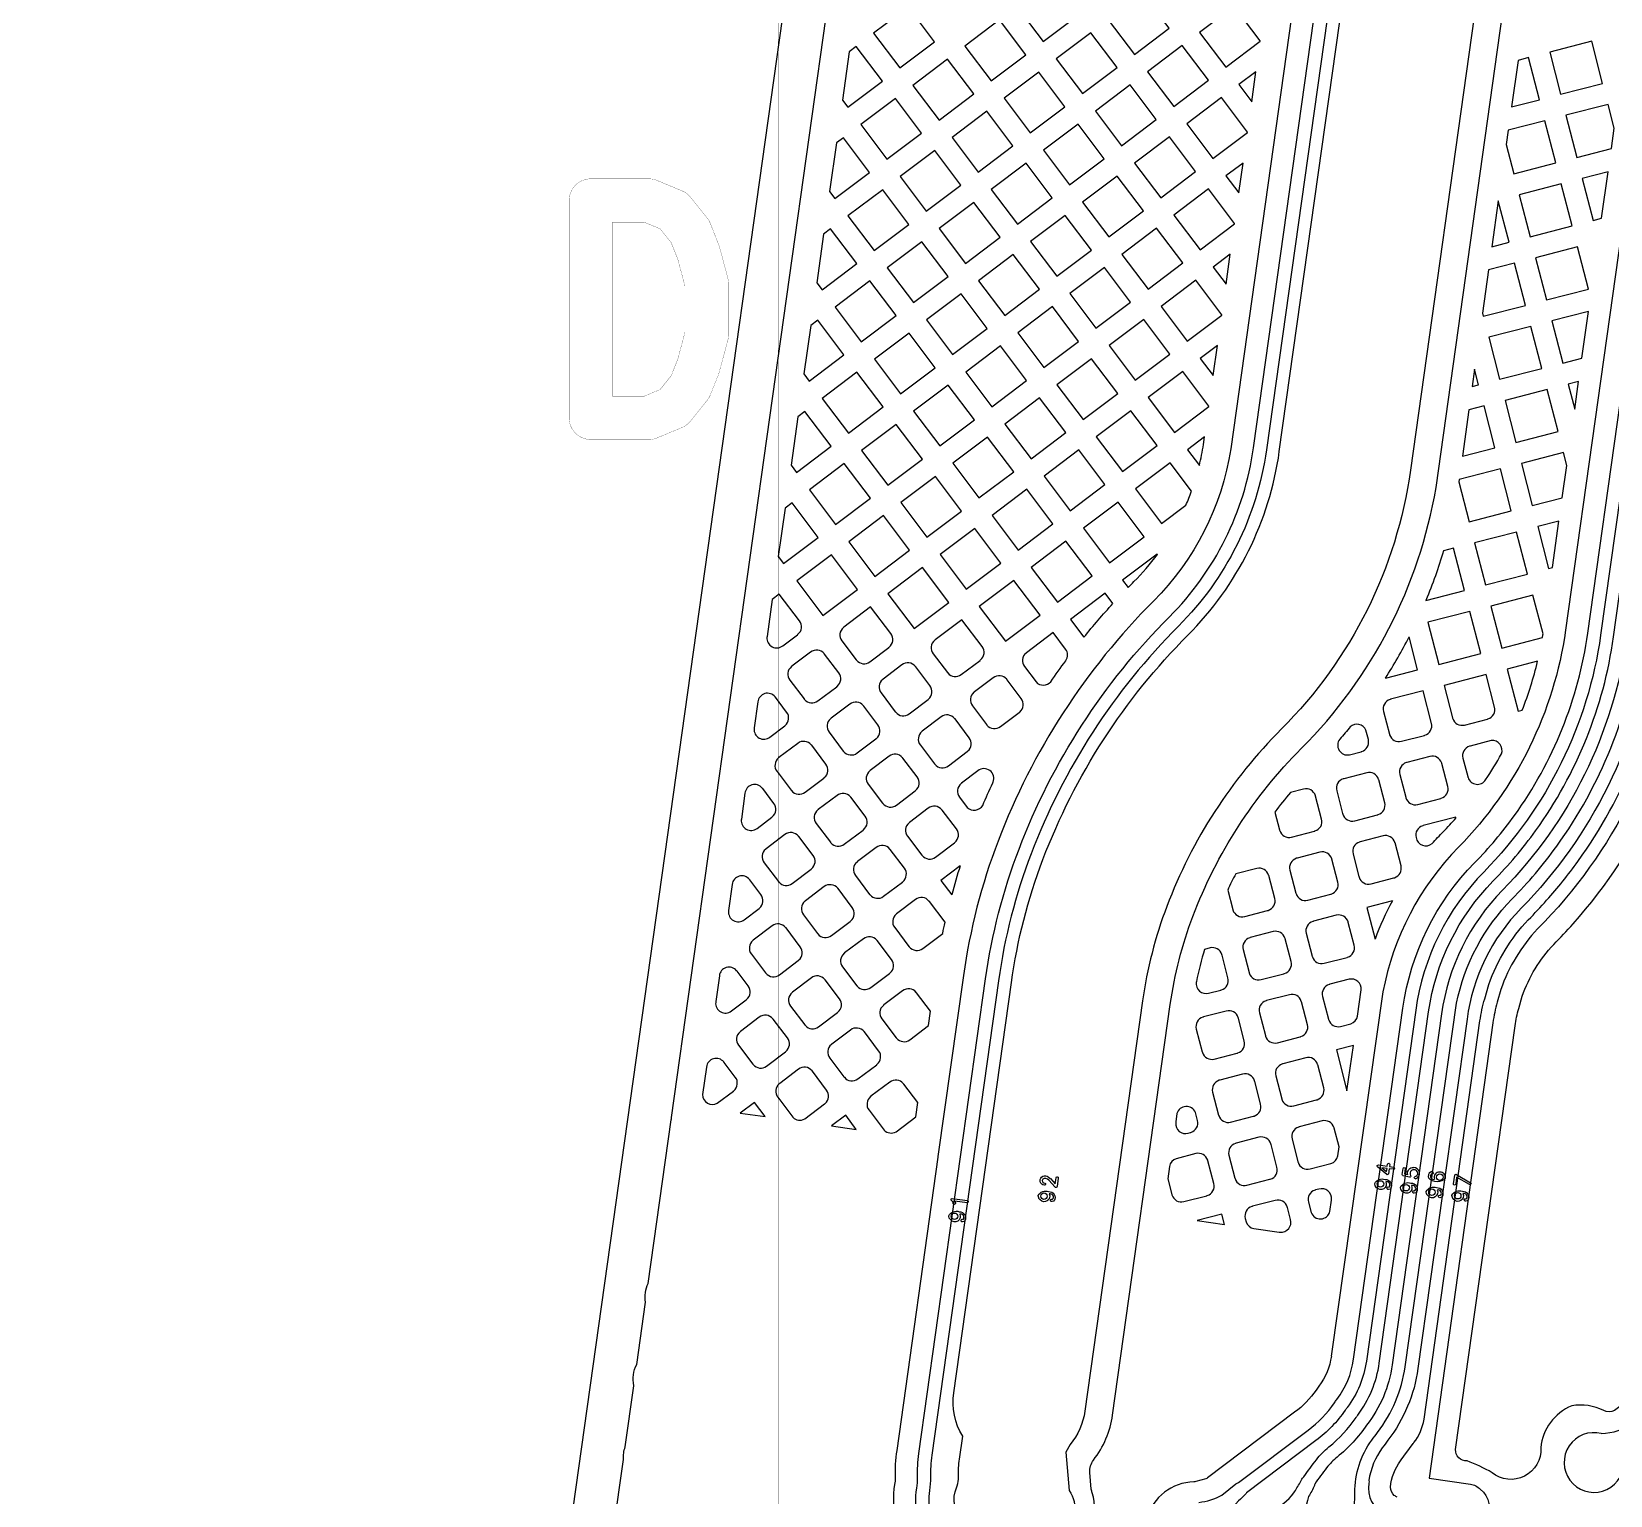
# Model space of a CAD drawing. Extents: x 150 to 463, y 50 to 272.
# Drawn here: x 188.87 to 196.14, y 71.52 to 78.25 of the extents above; entities that cross this region are included whole.
import ezdxf

# ---------------------------------------------------------------- set-up
doc = ezdxf.new("R2010")
doc.units = 0
for name, color, linetype in [('bak_bak_btr2-bcq4636', 9, 'Continuous'), ('bak_outline', 8, 'Continuous'), ('biaozhu1', 5, 'Continuous'), ('quyukuang', 6, 'Continuous')]:
    doc.layers.add(name, color=color, linetype=linetype)

msp = doc.modelspace()

# ---------------------------------------------------------------- linework, layer by layer
at = {"layer": 'bak_bak_btr2-bcq4636'}
for p, q in [((194.5085, 78.0694), (194.4298, 78.0101)), ((194.4891, 77.9314), (194.5085, 78.0694)), ((194.4298, 78.0101), (194.4891, 77.9314)), ((194.4495, 77.6491), (194.3709, 77.5899)), ((194.4301, 77.5113), (194.4495, 77.6491)), ((196.1291, 77.609), (196.0106, 77.5784)), ((194.3709, 77.5899), (194.4301, 77.5113)), ((195.624, 77.4756), (195.5943, 77.2641)), ((194.3904, 77.2291), (194.3117, 77.1697)), ((194.3117, 77.1697), (194.371, 77.091)), ((194.371, 77.091), (194.3904, 77.2291)), ((196.0387, 76.9659), (195.8704, 76.9224)), ((194.3314, 76.809), (194.2527, 76.7497)), ((194.312, 76.671), (194.3314, 76.809)), ((194.2527, 76.7497), (194.312, 76.671)), ((195.5149, 76.6996), (195.5038, 76.621)), ((195.9935, 76.6443), (195.9455, 76.6319)), ((195.9455, 76.6319), (195.9755, 76.516)), ((195.9755, 76.516), (195.9935, 76.6443)), ((194.2724, 76.389), (194.1937, 76.3296)), ((194.1937, 76.3296), (194.2482, 76.2573)), ((195.9031, 76.0012), (195.8053, 75.9759)), ((193.6554, 75.5485), (193.7171, 75.4666)), ((195.8048, 75.356), (195.6651, 75.3199)), ((193.1479, 74.4149), (193.0583, 74.3473)), ((193.0583, 74.3473), (193.1086, 74.2805)), ((195.1365, 74.2536), (195.0191, 74.2232)), ((195.0191, 74.2232), (195.0569, 74.077)), ((194.957, 73.5874), (194.8789, 73.5672)), ((194.8789, 73.5672), (194.9275, 73.3792)), ((194.9275, 73.3792), (194.957, 73.5874)), ((192.1355, 73.2762), (192.2497, 73.2602)), ((192.5556, 73.2172), (192.6697, 73.2012)), ((194.2379, 72.7817), (194.3636, 72.7641))]:
    msp.add_line(p, q, dxfattribs=at)
for points in [[(191.475, 70.8056), (191.5982, 71.6827, -0.107383), (191.6064, 71.7405), (191.6459, 72.0218, -0.186372), (191.6597, 72.1199), (191.6998, 72.4057, -0.163948), (191.712, 72.4926), (191.8179, 73.2454, -0.018175), (191.8188, 73.2488, -0.030814), (191.8194, 73.2565), (193.2074, 83.1325, 0.207988), (192.0992, 87.1285), (182.9524, 98.4243, -0.208001), (180.8635, 105.9552), (187.7481, 154.9413, -0.256399)], [(193.5378, 154.0548), (186.9763, 107.3689, 0.198905), (189.2918, 98.4162), (193.7252, 92.5329, -0.198901), (195.6328, 85.1563, -0.07852), (195.5894, 85.0139, -0.235466), (195.5152, 84.9639, 0.829205), (195.4519, 84.5161, -0.234566), (195.5093, 84.4478, -0.078871), (195.512, 84.2966), (194.3928, 76.3336, -0.158951), (194.0373, 75.6331, 0.105486), (193.3221, 74.5285, 0.056152), (193.1626, 73.9096), (193.0451, 73.0765, -0.018171), (193.0451, 73.073), (192.8554, 71.7238, 0.040386), (192.8481, 71.5966, -0.048286), (192.8461, 71.5676, 0.4198), (193.1934, 71.0844, -0.349558)], [(193.2606, 71.1826, -0.468799), (192.9475, 71.55, 0.048342), (192.9511, 71.5988, -0.040792), (192.9577, 71.7105), (193.2646, 73.8942, -0.056245), (193.4184, 74.4919, -0.105486), (194.1102, 75.5603, 0.162715), (194.4976, 76.3377), (195.6141, 84.2821, 0.089232), (195.6061, 84.4893, -0.054784), (195.6018, 84.4949, 0.136592), (195.4876, 84.6019, -0.874967), (195.5278, 84.8715, 0.137082), (195.6584, 84.9253, 0.100133), (195.735, 85.1423, 0.198891), (193.8074, 92.5949), (189.374, 98.4782, -0.198913), (187.0784, 107.3548), (193.6397, 154.0404, -0.171129)], [(193.699, 154.0321), (187.1378, 107.3465, 0.198913), (189.4219, 98.5143), (193.8553, 92.631, -0.198902), (195.7943, 85.1336, -0.101801), (195.7075, 84.8907, -0.169864), (195.6961, 84.8725, -0.006232), (195.6875, 84.8596, 0.107294), (195.6616, 84.755, -0.159896), (195.6476, 84.6704, 0.095777), (195.6482, 84.5628, -0.113793), (195.6734, 84.2738), (194.5569, 76.3294, -0.162716), (194.1526, 75.518, 0.105495), (193.4743, 74.4704, 0.056232), (193.324, 73.8859), (193.0171, 71.7021, 0.040873), (193.0111, 71.5999, -0.048333), (193.0065, 71.5396, 0.477305), (193.2669, 71.2422)], [(193.2982, 71.3654, -0.644372), (193.1311, 71.5519, 0.044198), (193.1394, 71.5914, 0.006709), (193.1393, 71.6028, -0.040946), (193.1441, 71.6843), (193.1443, 71.6842), (193.1591, 71.7893, -0.172715), (193.118, 71.9896), (193.3833, 73.8773, -0.055706), (193.5284, 74.4435, -0.106013), (194.1951, 75.4757, 0.162658), (194.6163, 76.3208), (195.8536, 85.125, 0.198889), (193.9037, 92.6665), (189.4698, 98.5504, -0.198913), (187.1971, 107.3381), (193.7583, 154.0235, -0.178427)], [(194.362, 153.9386), (187.8008, 107.2533, 0.198913), (189.9567, 98.9172), (194.3905, 93.0333, -0.198889), (196.4573, 85.0402), (195.2199, 76.2359, -0.162772), (194.6258, 75.0443, 0.105906), (194.0985, 74.2275, 0.055707), (193.987, 73.7924), (193.7217, 71.9047, -0.140892), (193.6531, 71.7509), (193.6335, 71.7155), (193.6497, 71.5392, -0.422325), (193.6129, 71.3455, -0.200704)], [(193.7471, 71.3702, 0.178679), (193.7555, 71.5283, -0.0461), (193.7509, 71.5461), (193.744, 71.6224, -0.152735), (193.7608, 71.6798, 0.132104), (193.8489, 71.8868), (194.1145, 73.7767, -0.055409), (194.2185, 74.1819, -0.105997), (194.7171, 74.9541, 0.155464), (195.3374, 76.156), (196.5846, 85.0226, 0.19888), (194.4932, 93.1106), (190.0588, 98.9952, -0.198876), (187.928, 107.2347), (194.4893, 153.9211, -0.176717)], [(195.2396, 153.1948), (188.8135, 107.4725, 0.107543), (189.1898, 102.4438, 0.081338), (190.7338, 99.5028), (195.1673, 93.6193, -0.198862), (197.4204, 84.9068), (196.095, 75.4763, -0.160261), (195.5582, 74.3872, 0.160635), (195.2441, 73.7504), (195.017, 72.1349, -0.127479), (194.9289, 71.9222, 0.010404), (194.9194, 71.909, -0.079847), (194.7849, 71.7693), (194.465, 71.528, -0.055064), (194.4607, 71.5224, -0.033757), (194.4291, 71.4926, 0.148019), (194.3648, 71.3579)], [(195.3583, 153.1779), (188.9322, 107.456, 0.096705), (189.1715, 102.964), (189.1915, 102.8869, 0.008998), (189.3044, 102.4801, 0.081294), (190.8296, 99.575), (195.263, 93.6917, -0.198875), (197.5391, 84.8899), (196.2137, 75.4594, -0.160272), (195.6438, 74.303, 0.16067), (195.3627, 73.7335), (195.1357, 72.1177, -0.132304), (195.018, 71.8405, -0.068605), (194.8828, 71.6935, 0.054339), (194.8341, 71.644, 0.01787), (194.7796, 71.5691, -0.05117), (194.7777, 71.5628, -0.043159), (194.7508, 71.5115, 0.132375), (194.7436, 71.3681)], [(195.477, 153.1611), (189.051, 107.4397, 0.096709), (189.2877, 102.9934), (189.3075, 102.9171, 0.008958), (189.419, 102.5164, 0.081248), (190.9254, 99.6472), (195.3588, 93.7639, -0.116769), (197.5797, 88.6996, -0.053762), (197.5813, 88.6935, -0.080127), (197.6583, 84.8729), (196.3332, 75.4442, -0.160292), (195.7294, 74.2189, 0.162838), (195.4804, 73.7094), (195.2544, 72.1009, -0.130106), (195.1161, 71.7711, -0.012914), (195.0902, 71.7358, 0.118656), (195.0279, 71.5859, -0.119243), (195.0286, 71.573, 0.348071), (195.1038, 71.4294, -2.783927), (194.9459, 71.3542)], [(195.5956, 153.144), (189.64, 110.766, -0.016404), (189.6396, 110.7642), (189.1698, 107.4233, 0.096702), (189.404, 103.0231), (189.4236, 102.9471, 0.008913), (189.5337, 102.5526, 0.007969), (189.6384, 102.2547, 0.073089), (191.0273, 99.7114), (195.4546, 93.8362, -0.116618), (197.6965, 88.7283, -0.027076), (197.6998, 88.7125, -0.02419), (197.7001, 88.7097, -0.026425), (197.7008, 88.7067, -0.07989), (197.7774, 84.8592), (196.4519, 75.4277, -0.161941), (195.805, 74.1242, 0.106558), (195.6357, 73.8455), (195.6192, 73.7866, 0.034382), (195.5991, 73.6923), (195.306, 71.5959), (195.4955, 71.5692, -0.13056), (195.5413, 71.5459, -0.403497), (195.5619, 71.4058, 0.042135)], [(194.2465, 71.485, 0.108915), (194.3524, 71.5182), (194.4164, 71.5696, -0.109084), (194.4289, 71.5759), (194.7489, 71.8172, 0.079852), (194.8702, 71.9432, -0.010305), (194.8811, 71.9583, 0.12749), (194.9576, 72.1432), (195.1847, 73.7588, -0.160696), (195.5157, 74.4294, 0.037725), (195.6985, 74.6463, 0.12176), (196.0357, 75.4847), (197.361, 84.9151, 0.198862), (195.1195, 93.5832), (190.6859, 99.4668, -0.081375), (189.1325, 102.4264, -0.009051), (189.0171, 102.8418), (188.9971, 102.9197, -0.096707), (188.7541, 107.4808)], [(194.5807, 71.4461, 0.122477), (194.6831, 71.528, -0.010437), (194.7125, 71.5761, 0.012057), (194.7178, 71.5879, -0.14789), (194.7298, 71.6024, -0.017978), (194.7871, 71.6813, -0.05428), (194.8449, 71.7399, 0.068758), (194.9692, 71.8752, -0.010236), (194.9772, 71.8862, 0.127012), (195.0763, 72.126), (195.3034, 73.7418, -0.160691), (195.6011, 74.3451, 0.037762), (195.7959, 74.576, 0.121755), (196.1543, 75.4677), (197.4797, 84.8983, 0.198907), (195.2151, 93.6557), (190.7817, 99.539, -0.081333), (189.2471, 102.4627, -0.009005), (189.1334, 102.8719), (189.1133, 102.9494, -0.096705), (188.8729, 107.4644)], [(194.9459, 71.3542, 0.053152), (194.9563, 71.4548, -0.141137), (194.9605, 71.4694, 0.031357), (194.9637, 71.5288, -0.161029), (195.0423, 71.7718, 0.013707), (195.0678, 71.8067, 0.130602), (195.195, 72.1092), (195.4319, 73.7818, -0.145298), (195.6867, 74.261, 0.037746), (195.8932, 74.5055, 0.121839), (196.2738, 75.4526), (197.5989, 84.8813, 0.080027), (197.5231, 88.678, -0.044277), (197.5217, 88.6831, 0.116893), (195.3109, 93.7279), (190.8775, 99.6112, -0.081291), (189.3616, 102.4991, -0.008962), (189.2495, 102.9021), (189.2296, 102.9787, -0.096711), (188.9917, 107.4481)], [(196.098, 71.8016, 0.136076), (196.2463, 71.8494, -0.033308), (196.2838, 71.8783, -0.086346), (196.2939, 71.8828), (196.5837, 72.1013, 0.049852), (196.6254, 72.1396, 0.014854), (196.6711, 72.1943, -0.027043), (196.6732, 72.1967, 0.030327), (196.6876, 72.2138, 0.127069), (196.9178, 72.7708), (198.6005, 84.7442, 0.080074), (198.517, 88.8649, 0.008615), (198.5105, 88.8978, 0.116229), (196.119, 94.3366), (191.8347, 100.0221, -0.197317), (190.0194, 107.1304)], [(195.555, 71.2439, 0.132797), (195.6346, 71.3335, -0.141514), (195.6449, 71.3447, -0.280627), (195.9038, 71.4565), (196.0401, 71.4373, 0.265159), (196.3084, 71.544), (196.5398, 71.8364), (196.6024, 71.9228, -0.048098), (196.6469, 71.9733, 0.032877), (196.673, 72.0011, -0.028381), (196.7482, 72.0823, 0.166318), (197.0165, 72.6118), (198.7193, 84.7278, 0.080088), (198.6348, 88.8873, 0.007985), (198.6281, 88.9215, 0.00081), (198.621, 88.9599, 0.115442), (196.2146, 94.4091), (191.9306, 100.0941, -0.197314), (190.1382, 107.1141)], [(189.0331, 102.3991, 0.081478), (190.6029, 99.4057), (195.0438, 93.5125, -0.198611), (197.2589, 84.9297), (195.9335, 75.4988, -0.16027), (195.4416, 74.5011, 0.148279), (195.093, 73.8343), (194.8555, 72.1576), (194.8557, 72.1573, -0.127638), (194.7985, 72.0201, 0.010174), (194.7854, 72.0017, -0.07976), (194.6869, 71.8994), (194.2864, 71.5974, -0.043062), (194.2787, 71.5936), (194.232, 71.5804, -0.024262), (194.2225, 71.5789)], [(198.4178, 88.8352, -0.079852), (198.4984, 84.7584), (196.8156, 72.7852, -0.148219), (196.5471, 72.205, -0.048907), (196.5224, 72.1824), (196.1584, 71.9083, -0.263867), (196.1089, 71.907, 0.165853), (195.962, 71.9289, 0.278266), (195.8194, 71.7361, -0.652998), (195.5953, 71.6214, 0.044097), (195.4803, 71.6755, -0.442685), (195.4272, 71.7284), (195.7013, 73.6785, -0.034036), (195.7181, 73.7582), (195.734, 73.8144, -0.105103), (195.879, 74.0526, 0.013338), (195.968, 74.1473, 0.148062), (196.5539, 75.4126), (197.8795, 84.8447), (197.8793, 84.8447, 0.079993), (197.8012, 88.7298, 0.020849)], [(195.159, 71.5083, -0.037163), (195.1455, 71.5168, -0.221211), (195.1279, 71.5554, -0.134926), (195.1742, 71.6762, 0.011109), (195.1992, 71.7102), (195.2315, 71.7557, -0.028174), (195.2353, 71.7598, 0.132515), (195.2821, 71.8672), (195.5397, 73.7007, -0.034363), (195.5616, 73.803), (195.5803, 73.8687, -0.105729), (195.7622, 74.1661, 0.013525), (195.8464, 74.2558, 0.025657), (195.9904, 74.435, 0.121885), (196.3925, 75.436), (197.7181, 84.8675, 0.07989), (197.6418, 88.696, -0.030837)], [(194.2482, 76.2573, 0.021446), (194.2673, 76.353), (194.2724, 76.389)], [(193.7171, 75.4666, -0.015618), (193.8507, 75.6217), (193.8152, 75.6688), (193.6554, 75.5485)], [(195.6651, 75.3199), (195.7152, 75.1263), (195.7339, 75.1311, 0.035149), (195.8048, 75.356)], [(194.2225, 71.5789, 1.396659), (194.3723, 71.17, -0.404989)]]:
    msp.add_lwpolyline(points, format="xyb", dxfattribs=at)
for points in [[(193.4091, 78.3676), (193.5294, 78.208), (193.6891, 78.3284), (193.5688, 78.488)], [(193.8293, 78.3087), (193.9495, 78.1491), (194.1092, 78.2693), (193.9889, 78.429)], [(192.7495, 78.2461), (192.8698, 78.0865), (193.0294, 78.2068), (192.9091, 78.3664)], [(194.2493, 78.2496), (194.3696, 78.09), (194.5282, 78.2096), (194.5285, 78.2113), (194.4089, 78.3699)], [(193.1695, 78.1871), (193.2898, 78.0275), (193.4494, 78.1478), (193.3291, 78.3074)], [(192.6057, 77.9386), (192.6302, 77.906), (192.7898, 78.0263), (192.6696, 78.1859), (192.637, 78.1614)], [(193.5896, 78.1281), (193.7099, 77.9684), (193.8696, 78.0888), (193.7493, 78.2484)], [(194.0098, 78.0691), (194.1301, 77.9095), (194.2897, 78.0298), (194.1694, 78.1894)], [(195.8604, 78.1592), (195.9105, 77.9656), (196.1041, 78.0157), (196.054, 78.2093)], [(192.93, 78.0066), (193.0503, 77.847), (193.2099, 77.9672), (193.0896, 78.1269)], [(195.6847, 77.9072), (195.8137, 77.9406), (195.7636, 78.1342), (195.7149, 78.1216)], [(193.35, 77.9475), (193.4703, 77.7879), (193.6299, 77.9082), (193.5097, 78.0678)], [(193.7701, 77.8885), (193.8904, 77.7289), (194.0501, 77.8493), (193.9299, 78.0089)], [(192.6904, 77.8261), (192.8107, 77.6665), (192.9703, 77.7867), (192.8501, 77.9464)], [(194.1903, 77.8296), (194.3107, 77.6698), (194.4692, 77.7893), (194.4694, 77.7912), (194.3499, 77.9499)], [(195.9355, 77.8688), (195.9856, 77.6752), (196.1442, 77.7162), (196.1573, 77.8099), (196.1291, 77.9189)], [(193.1105, 77.767), (193.2308, 77.6074), (193.3904, 77.7277), (193.2701, 77.8873)], [(193.5305, 77.708), (193.6508, 77.5484), (193.8104, 77.6687), (193.6902, 77.8283)], [(195.6604, 77.7343), (195.6951, 77.6001), (195.8888, 77.6501), (195.8387, 77.8438), (195.6697, 77.8)], [(192.5466, 77.5185), (192.5712, 77.4859), (192.7308, 77.6062), (192.6105, 77.7658), (192.578, 77.7413)], [(193.9506, 77.649), (194.071, 77.4892), (194.2308, 77.6096), (194.1104, 77.7694)], [(192.871, 77.5865), (192.9912, 77.4269), (193.1509, 77.5472), (193.0306, 77.7068)], [(193.291, 77.5275), (193.4113, 77.3679), (193.5709, 77.4882), (193.4506, 77.6478)], [(192.6314, 77.406), (192.7517, 77.2464), (192.9113, 77.3667), (192.791, 77.5263)], [(193.7111, 77.4685), (193.8314, 77.3087), (193.9911, 77.429), (193.8707, 77.5887)], [(194.1312, 77.4093), (194.2515, 77.2497), (194.4101, 77.3692), (194.4104, 77.3712), (194.291, 77.5297)], [(195.7202, 77.5032), (195.7703, 77.3096), (195.9639, 77.3597), (195.9138, 77.5533)], [(193.0515, 77.347), (193.1717, 77.1874), (193.3314, 77.3077), (193.2111, 77.4673)], [(193.4715, 77.288), (193.5919, 77.1282), (193.7515, 77.2485), (193.6311, 77.4082)], [(192.4876, 77.0982), (192.512, 77.0658), (192.6718, 77.1862), (192.5515, 77.3458), (192.5189, 77.3213)], [(193.8917, 77.2288), (194.012, 77.0692), (194.1716, 77.1894), (194.0513, 77.3491)], [(192.8119, 77.1665), (192.9322, 77.0069), (193.0918, 77.1271), (192.9715, 77.2868)], [(195.7953, 77.2128), (195.8454, 77.0192), (196.039, 77.0692), (195.9889, 77.2629)], [(193.232, 77.1074), (193.3524, 76.9477), (193.512, 77.068), (193.3916, 77.2277)], [(193.6521, 77.0483), (193.7724, 76.8886), (193.932, 77.0089), (193.8117, 77.1685)], [(195.5513, 76.9583), (195.5549, 76.9441), (195.7486, 76.9941), (195.6985, 77.1878), (195.5792, 77.1569)], [(192.5722, 76.9859), (192.6925, 76.8262), (192.8523, 76.9466), (192.732, 77.1062)], [(194.0722, 76.9892), (194.1925, 76.8296), (194.3511, 76.9492), (194.3513, 76.9509), (194.2318, 77.1095)], [(192.9924, 76.9269), (193.1128, 76.7672), (193.2724, 76.8875), (193.152, 77.0472)], [(193.4126, 76.8678), (193.5329, 76.7081), (193.6925, 76.8284), (193.5722, 76.988)], [(192.4285, 76.6782), (192.453, 76.6457), (192.6126, 76.766), (192.4923, 76.9256), (192.4599, 76.9012)], [(193.8326, 76.8087), (193.9529, 76.6491), (194.1125, 76.7694), (193.9923, 76.929)], [(195.58, 76.8472), (195.63, 76.6536), (195.8237, 76.7037), (195.7736, 76.8973)], [(192.7527, 76.7463), (192.8731, 76.5866), (193.0329, 76.7069), (192.9125, 76.8667)], [(193.173, 76.6872), (193.2933, 76.5276), (193.4529, 76.6479), (193.3327, 76.8075)], [(193.5931, 76.6282), (193.7134, 76.4686), (193.873, 76.5889), (193.7527, 76.7485)], [(192.5132, 76.5658), (192.6336, 76.406), (192.7932, 76.5263), (192.6728, 76.6861)], [(194.0131, 76.5692), (194.1334, 76.4096), (194.2921, 76.5291), (194.2923, 76.5308), (194.1728, 76.6895)], [(192.9334, 76.5066), (193.0536, 76.347), (193.2134, 76.4674), (193.0931, 76.627)], [(195.6551, 76.5568), (195.7052, 76.3632), (195.8988, 76.4132), (195.8487, 76.6069)], [(193.3535, 76.4477), (193.4738, 76.2881), (193.6335, 76.4084), (193.5132, 76.568)], [(193.7736, 76.3887), (193.8939, 76.2291), (194.0535, 76.3493), (193.9332, 76.509)], [(195.4586, 76.2994), (195.6083, 76.3381), (195.5583, 76.5318), (195.4887, 76.5138)], [(192.3695, 76.2581), (192.394, 76.2255), (192.5537, 76.3458), (192.4333, 76.5056), (192.4008, 76.4812)], [(192.6938, 76.3261), (192.8141, 76.1665), (192.9737, 76.2868), (192.8534, 76.4464)], [(193.1139, 76.2671), (193.2341, 76.1075), (193.3939, 76.2279), (193.2736, 76.3875)], [(193.5341, 76.2082), (193.6543, 76.0485), (193.814, 76.1688), (193.6937, 76.3284)], [(195.7302, 76.2664), (195.7803, 76.0727), (195.9182, 76.1084), (195.9391, 76.2573), (195.9238, 76.3164)], [(192.4543, 76.1456), (192.5746, 75.986), (192.7342, 76.1063), (192.6139, 76.2659)], [(195.4421, 76.1822), (195.4898, 75.9976), (195.6835, 76.0477), (195.6334, 76.2413), (195.4435, 76.1922)], [(192.8743, 76.0866), (192.9946, 75.927), (193.1542, 76.0472), (193.0339, 76.2069)], [(193.2944, 76.0275), (193.4147, 75.8679), (193.5744, 75.9883), (193.4541, 76.1479)], [(192.3105, 75.838), (192.335, 75.8055), (192.4946, 75.9258), (192.3743, 76.0854), (192.3418, 76.0608)], [(193.7146, 75.9686), (193.8349, 75.809), (193.9945, 75.9293), (193.8742, 76.0889)], [(192.6348, 75.9061), (192.7551, 75.7465), (192.9147, 75.8667), (192.7944, 76.0264)], [(193.0548, 75.847), (193.1751, 75.6874), (193.3347, 75.8077), (193.2144, 75.9673)], [(195.5149, 75.9008), (195.5649, 75.7072), (195.7586, 75.7572), (195.7085, 75.9509)], [(193.4749, 75.788), (193.5952, 75.6284), (193.7549, 75.7488), (193.6346, 75.9084)], [(192.3952, 75.7256), (192.5155, 75.5659), (192.6751, 75.6862), (192.5549, 75.8458)], [(192.8153, 75.6665), (192.9356, 75.5069), (193.0952, 75.6272), (192.9749, 75.7868)], [(193.2353, 75.6075), (193.3556, 75.4479), (193.5152, 75.5682), (193.395, 75.7278)], [(195.2995, 75.5352), (195.3496, 75.3416), (195.5432, 75.3917), (195.4932, 75.5853)]]:
    msp.add_lwpolyline(points, close=True, dxfattribs=at)
for points in [[(196.0106, 77.5784), (196.0607, 77.3847), (196.099, 77.3946), (196.1291, 77.609)], [(195.5943, 77.2641), (195.6734, 77.2846), (195.624, 77.4756)], [(195.8704, 76.9224), (195.9205, 76.7287), (196.0086, 76.7515), (196.0387, 76.9659)], [(195.5038, 76.621), (195.5332, 76.6286), (195.5149, 76.6996)], [(195.8053, 75.9759), (195.8554, 75.7823), (195.873, 75.7868), (195.9031, 76.0012)], [(195.1045, 75.2782), (195.2528, 75.3166), (195.2135, 75.4686)], [(192.2497, 73.2602), (192.2006, 73.3253), (192.1355, 73.2762)], [(192.6697, 73.2012), (192.6207, 73.2662), (192.5556, 73.2172)], [(194.3636, 72.7641), (194.3514, 72.8111), (194.2379, 72.7817)]]:
    msp.add_lwpolyline(points, dxfattribs=at)
for points in [[(193.9541, 76.1491), (194.0744, 75.9895), (194.1864, 76.0739, 0.015351), (194.2122, 76.1387), (194.1137, 76.2694)], [(195.291, 75.6363), (195.4681, 75.6821), (195.4181, 75.8758), (195.3719, 75.8638, -0.025958)], [(193.8951, 75.7291), (193.9204, 75.6954, -0.002998), (193.9475, 75.7228), (193.9475, 75.7228, 0.036363), (194.0556, 75.8481), (194.0547, 75.8494)], [(192.2586, 75.4666, 0.66397), (192.3312, 75.4271), (192.3991, 75.4782, -0.056019), (192.4009, 75.48, 0.406886), (192.4081, 75.5422), (192.3153, 75.6653), (192.2827, 75.6408), (192.2587, 75.4698, -0.039652)], [(195.59, 75.6103), (195.6401, 75.4167), (195.8271, 75.4651, 0.002661), (195.8298, 75.4817), (195.7836, 75.6604)], [(192.6032, 75.4495), (192.6685, 75.3629, -0.055773), (192.6703, 75.3611, 0.407359), (192.7325, 75.3539), (192.8191, 75.4192, -0.056386), (192.8209, 75.421, 0.406977), (192.8282, 75.4832), (192.7354, 75.6063), (192.6122, 75.5135, -0.055605), (192.6105, 75.5117, 0.406946)], [(193.0233, 75.3905), (193.0886, 75.3039, -0.055704), (193.0904, 75.3021, 0.407284), (193.1526, 75.2949), (193.2392, 75.3601, -0.056056), (193.241, 75.3619, 0.407166), (193.2482, 75.4241), (193.1554, 75.5473), (193.0323, 75.4545, -0.055704), (193.0305, 75.4527, 0.407165)], [(193.4433, 75.3315), (193.4967, 75.2606, 0.450972), (193.5645, 75.262, -0.009034), (193.6332, 75.3583, -0.055553), (193.634, 75.3597, 0.320115), (193.633, 75.4118), (193.5755, 75.4882), (193.4523, 75.3954, -0.055582), (193.4506, 75.3937, 0.406815)], [(192.3637, 75.269), (192.429, 75.1824, -0.056324), (192.4308, 75.1806, 0.407269), (192.493, 75.1734), (192.5796, 75.2387, -0.056324), (192.5814, 75.2405, 0.407251), (192.5886, 75.3027), (192.5233, 75.3893, -0.055898), (192.5215, 75.391, 0.407148), (192.4593, 75.3983), (192.3727, 75.333, -0.05548), (192.3709, 75.3312, 0.407296)], [(192.7837, 75.21), (192.8491, 75.1233, -0.055589), (192.8508, 75.1216, 0.406629), (192.913, 75.1143), (192.9997, 75.1796, -0.056019), (193.0014, 75.1814, 0.407149), (193.0086, 75.2437), (192.9434, 75.3302, -0.056227), (192.9416, 75.332, 0.407222), (192.8794, 75.3393), (192.7928, 75.274, -0.056056), (192.791, 75.2722, 0.407015)], [(193.2038, 75.151), (193.2691, 75.0643, -0.05548), (193.2709, 75.0625, 0.406684), (193.333, 75.0553), (193.4197, 75.1206, -0.056153), (193.4215, 75.1224, 0.406974), (193.4287, 75.1846), (193.3634, 75.2712, -0.055437), (193.3616, 75.273, 0.406695), (193.2995, 75.2803), (193.2128, 75.2149, -0.055605), (193.211, 75.2131, 0.406898)], [(195.3747, 75.2448), (195.4133, 75.0954, -0.056232), (195.4143, 75.0931, 0.406724), (195.4689, 75.0626), (195.5741, 75.0898, -0.055908), (195.5764, 75.0908, 0.40667), (195.6069, 75.1454), (195.5683, 75.2949)], [(192.1996, 75.0466, 0.664396), (192.2722, 75.007), (192.3401, 75.0582, -0.056237), (192.3418, 75.06, 0.40712), (192.3491, 75.1221), (192.2979, 75.19, -0.039323), (192.2958, 75.1923, 0.664451), (192.2164, 75.169), (192.1997, 75.0497, -0.039652)], [(195.0956, 75.1255), (195.1228, 75.0203, -0.055946), (195.1238, 75.018, 0.406363), (195.1784, 74.9875), (195.2837, 75.0147, -0.056046), (195.286, 75.0157, 0.406787), (195.3165, 75.0703), (195.2778, 75.2198), (195.1285, 75.1811, -0.056388), (195.1261, 75.1801, 0.40674)], [(192.5442, 75.0295), (192.6095, 74.9429, -0.056026), (192.6113, 74.9411, 0.40699), (192.6735, 74.9338), (192.7601, 74.9991, -0.056325), (192.7619, 75.0009, 0.406783), (192.7691, 75.0631), (192.7038, 75.1498, -0.055989), (192.702, 75.1515, 0.406743), (192.6398, 75.1588), (192.5532, 75.0935, -0.055704), (192.5515, 75.0917, 0.407267)], [(192.9643, 74.9704), (193.0296, 74.8838, -0.055459), (193.0314, 74.882, 0.406802), (193.0935, 74.8747), (193.1802, 74.9401, -0.055988), (193.182, 74.9419, 0.407138), (193.1892, 75.0041), (193.1239, 75.0907, -0.056495), (193.1221, 75.0925, 0.40712), (193.0599, 75.0997), (192.9732, 75.0344, -0.05548), (192.9715, 75.0327, 0.407194)], [(194.8946, 74.9976, 0.699721), (194.939, 74.9255), (194.9933, 74.9396, -0.055881), (194.9956, 74.9406, 0.389752), (195.0263, 74.9927, -0.056104), (195.026, 74.9952), (195.0147, 75.039, 0.506686), (194.9429, 75.0548, -0.008077)], [(192.3047, 74.8489), (192.3699, 74.7623, -0.056324), (192.3717, 74.7606, 0.407284), (192.434, 74.7534), (192.5206, 74.8186, -0.056227), (192.5223, 74.8204, 0.407108), (192.5296, 74.8826), (192.4643, 74.9693, -0.055415), (192.4625, 74.971, 0.407148), (192.4003, 74.9782), (192.3137, 74.913, -0.05548), (192.3119, 74.9112, 0.407296)], [(195.4612, 74.9101), (195.4832, 74.825, -0.052038), (195.4847, 74.8214, 0.648873), (195.5658, 74.8109, 0.02076), (195.6386, 74.9297, 0.556576), (195.5913, 74.991), (195.4939, 74.9658, -0.05613), (195.4916, 74.9648, 0.406138)], [(192.7247, 74.7899), (192.79, 74.7032, -0.056026), (192.7918, 74.7015, 0.406725), (192.854, 74.6942), (192.9407, 74.7595, -0.055898), (192.9424, 74.7613, 0.407149), (192.9496, 74.8235), (192.8844, 74.9102, -0.056538), (192.8825, 74.912, 0.406915), (192.8204, 74.9192), (192.7337, 74.8539, -0.055369), (192.7319, 74.8521, 0.406878)], [(195.1707, 74.835), (195.198, 74.7298, -0.056094), (195.1989, 74.7275, 0.406347), (195.2535, 74.697), (195.3588, 74.7242, -0.056094), (195.3611, 74.7252, 0.406686), (195.3916, 74.7799), (195.3644, 74.8851, -0.056232), (195.3634, 74.8874, 0.406427), (195.3088, 74.9179), (195.2036, 74.8907, -0.056539), (195.2012, 74.8897, 0.40673)], [(193.1448, 74.7309), (193.1804, 74.6836, 0.485744), (193.2513, 74.6923, -0.008675), (193.2977, 74.7959, -0.060238), (193.2987, 74.7997, 0.783846), (193.2291, 74.8516), (193.1538, 74.7948, -0.055761), (193.152, 74.793, 0.406639)], [(194.8803, 74.7599), (194.9075, 74.6547, -0.056232), (194.9085, 74.6524, 0.406784), (194.9631, 74.6219), (195.0683, 74.6491, -0.056251), (195.0707, 74.6501, 0.40668), (195.1012, 74.7048), (195.0739, 74.81, -0.056232), (195.073, 74.8123, 0.406686), (195.0183, 74.8428), (194.913, 74.8155, -0.055723), (194.9107, 74.8146, 0.406455)], [(192.1405, 74.6265, 0.661071), (192.2129, 74.5867), (192.281, 74.6381, -0.056237), (192.2828, 74.6399, 0.407166), (192.29, 74.7021), (192.2389, 74.77, -0.039469), (192.2367, 74.7722, 0.66429), (192.1574, 74.7489), (192.1406, 74.6292, -0.034331)], [(194.5958, 74.6619), (194.6171, 74.5796, -0.056298), (194.6181, 74.5773, 0.40661), (194.6727, 74.5468), (194.7779, 74.574, -0.056094), (194.7802, 74.575, 0.406733), (194.8107, 74.6296), (194.7835, 74.7349, -0.055715), (194.7825, 74.7372, 0.406378), (194.7279, 74.7676), (194.6674, 74.752, 0.013781)], [(192.4851, 74.6095), (192.5505, 74.5227, -0.056232), (192.5523, 74.5209, 0.406596), (192.6145, 74.5137), (192.7012, 74.579, -0.056232), (192.7029, 74.5808, 0.406708), (192.7102, 74.643), (192.6447, 74.7298, -0.055369), (192.643, 74.7315, 0.406756), (192.5808, 74.7387), (192.4942, 74.6734, -0.055582), (192.4924, 74.6716, 0.406815)], [(192.9053, 74.5503), (192.9705, 74.4637, -0.0562), (192.9723, 74.462, 0.406721), (193.0345, 74.4547), (193.1212, 74.5201, -0.056232), (193.1229, 74.5219, 0.406392), (193.1302, 74.584), (193.0649, 74.6706, -0.056019), (193.0631, 74.6724, 0.406343), (193.001, 74.6797), (192.9142, 74.6143, -0.055711), (192.9125, 74.6125, 0.406606)], [(195.2459, 74.5446, 0.581634), (195.3197, 74.5168, -0.013416), (195.3706, 74.5715, 0.012823), (195.4292, 74.6344), (195.4281, 74.6389), (195.2786, 74.6002, -0.055822), (195.2763, 74.5992, 0.406305)], [(192.2454, 74.4289), (192.3109, 74.342, -0.055564), (192.3127, 74.3403, 0.40645), (192.3748, 74.333), (192.4616, 74.3985, -0.055831), (192.4634, 74.4003, 0.406904), (192.4706, 74.4625), (192.4052, 74.5492, -0.055415), (192.4035, 74.5509, 0.407148), (192.3413, 74.5582), (192.2545, 74.4928, -0.055539), (192.2527, 74.491, 0.406712)], [(194.9554, 74.4695), (194.9826, 74.3642, -0.05596), (194.9836, 74.3619, 0.406087), (195.0382, 74.3315), (195.1436, 74.3587, -0.055582), (195.1459, 74.3597, 0.406169), (195.1763, 74.4143), (195.149, 74.5196, -0.056003), (195.1481, 74.5219, 0.406146), (195.0935, 74.5523), (194.9881, 74.5251, -0.055881), (194.9858, 74.5241, 0.406189)], [(192.6658, 74.3698), (192.731, 74.2832, -0.056029), (192.7328, 74.2814, 0.406798), (192.795, 74.2742), (192.8816, 74.3395, -0.056361), (192.8834, 74.3413, 0.406221), (192.8907, 74.4034), (192.8253, 74.4901, -0.055436), (192.8236, 74.4919, 0.406499), (192.7614, 74.4991), (192.6747, 74.4338, -0.056159), (192.673, 74.432, 0.407003)], [(194.665, 74.3943), (194.6922, 74.2891, -0.056214), (194.6932, 74.2868, 0.406127), (194.7478, 74.2563), (194.8531, 74.2836, -0.055679), (194.8554, 74.2846, 0.406169), (194.8858, 74.3392), (194.8586, 74.4445, -0.05596), (194.8576, 74.4468, 0.406149), (194.803, 74.4772), (194.6977, 74.45, -0.055836), (194.6954, 74.449, 0.406128)], [(194.3787, 74.303), (194.4017, 74.2141, -0.056348), (194.4027, 74.2117, 0.406733), (194.4574, 74.1812), (194.5626, 74.2085, -0.056052), (194.5649, 74.2094, 0.406613), (194.5954, 74.2641), (194.5682, 74.3693, -0.056232), (194.5672, 74.3716, 0.40636), (194.5126, 74.4021), (194.4157, 74.377, 0.009916)], [(192.0815, 74.2062, 0.663041), (192.154, 74.1666), (192.222, 74.2179, -0.055831), (192.2237, 74.2196, 0.407015), (192.2309, 74.2818), (192.1796, 74.35, -0.034493), (192.1777, 74.352, 0.661083), (192.0984, 74.329), (192.0816, 74.2093, -0.038799)], [(192.426, 74.1892), (192.4914, 74.1025, -0.055564), (192.4931, 74.1008, 0.40667), (192.5553, 74.0935), (192.6421, 74.159, -0.05605), (192.6439, 74.1608, 0.406111), (192.6511, 74.2229), (192.5858, 74.3096, -0.055436), (192.584, 74.3113, 0.406409), (192.5219, 74.3186), (192.4351, 74.2531, -0.055988), (192.4333, 74.2513, 0.406623)], [(192.8462, 74.1303), (192.9116, 74.0436, -0.056461), (192.9134, 74.0418, 0.4068), (192.9756, 74.0346), (193.0671, 74.1036, -0.004442), (193.078, 74.1548), (193.0058, 74.2506, -0.055458), (193.004, 74.2524, 0.406309), (192.9419, 74.2596), (192.8552, 74.1942, -0.055749), (192.8534, 74.1924, 0.40638)], [(194.7401, 74.1039), (194.7673, 73.9987, -0.056427), (194.7683, 73.9964, 0.40674), (194.8229, 73.9659), (194.9282, 73.9931, -0.055723), (194.9305, 73.9941, 0.406512), (194.9609, 74.0488), (194.9337, 74.1539, -0.056388), (194.9327, 74.1563, 0.406795), (194.8781, 74.1868), (194.7729, 74.1595, -0.055955), (194.7706, 74.1586, 0.406613)], [(192.1866, 74.0086), (192.2518, 73.922, -0.055733), (192.2536, 73.9202, 0.406697), (192.3158, 73.913), (192.4025, 73.9783, -0.056192), (192.4042, 73.9801, 0.406325), (192.4115, 74.0422), (192.3461, 74.129, -0.055589), (192.3444, 74.1307, 0.406545), (192.2822, 74.1379), (192.1955, 74.0726, -0.056232), (192.1938, 74.0708, 0.406986)], [(194.4496, 74.0288), (194.4768, 73.9236, -0.055946), (194.4778, 73.9213, 0.40638), (194.5324, 73.8908), (194.6377, 73.918, -0.056298), (194.64, 73.919, 0.406784), (194.6705, 73.9736), (194.6433, 74.0788, -0.056232), (194.6423, 74.0812, 0.40636), (194.5877, 74.1117), (194.4825, 74.0844, -0.056298), (194.4801, 74.0834, 0.406743)], [(192.6065, 73.9497), (192.6719, 73.8629, -0.055605), (192.6737, 73.8612, 0.406721), (192.7359, 73.8539), (192.8227, 73.9194, -0.055845), (192.8245, 73.9212, 0.406645), (192.8317, 73.9833), (192.7663, 74.0701, -0.055538), (192.7645, 74.0718, 0.40641), (192.7024, 74.0791), (192.6155, 74.0136, -0.05598), (192.6138, 74.0118, 0.406128)], [(194.2343, 73.8789, 0.551648), (194.2908, 73.8283), (194.3473, 73.8429, -0.056046), (194.3496, 73.8439, 0.406557), (194.38, 73.8985), (194.3528, 74.0037, -0.055997), (194.3519, 74.006, 0.406299), (194.2973, 74.0365), (194.2725, 74.0301, 0.021339), (194.2346, 73.882, -0.037354)], [(192.0225, 73.7862, 0.663274), (192.095, 73.7466), (192.1629, 73.7978, -0.056192), (192.1647, 73.7996, 0.406382), (192.1719, 73.8617), (192.1207, 73.9297, -0.039148), (192.1186, 73.9319, 0.663739), (192.0393, 73.9086), (192.0225, 73.7893, -0.038726)], [(192.367, 73.7691), (192.4324, 73.6824, -0.0562), (192.4342, 73.6807, 0.406974), (192.4963, 73.6734), (192.583, 73.7387, -0.055988), (192.5848, 73.7405, 0.406892), (192.592, 73.8027), (192.5266, 73.8894, -0.056001), (192.5249, 73.8912, 0.406669), (192.4627, 73.8984), (192.376, 73.8331, -0.055988), (192.3743, 73.8313, 0.406808)], [(194.8152, 73.8135), (194.8424, 73.7083, -0.055997), (194.8434, 73.706, 0.406663), (194.898, 73.6755), (194.9449, 73.6876, 0.285169), (194.9762, 73.7233), (194.9932, 73.8442, 0.523097), (194.9371, 73.8921), (194.848, 73.8691, -0.056298), (194.8457, 73.8681, 0.40655)], [(192.7871, 73.71), (192.8524, 73.6234, -0.055704), (192.8542, 73.6217, 0.407268), (192.9164, 73.6144), (193.002, 73.6789), (193.0113, 73.745), (192.9469, 73.8304, -0.055898), (192.9451, 73.8322, 0.406975), (192.8829, 73.8394), (192.7961, 73.774, -0.055734), (192.7943, 73.7722, 0.406788)], [(194.5248, 73.7383), (194.552, 73.6331, -0.056046), (194.5529, 73.6308, 0.406723), (194.6076, 73.6004), (194.7129, 73.6276, -0.05596), (194.7152, 73.6286, 0.406518), (194.7456, 73.6832), (194.7184, 73.7885, -0.055715), (194.7174, 73.7908, 0.406578), (194.6627, 73.8212), (194.5575, 73.794, -0.055912), (194.5552, 73.793, 0.406711)], [(194.2343, 73.6632), (194.2615, 73.558, -0.056143), (194.2625, 73.5557, 0.406688), (194.3172, 73.5252), (194.4224, 73.5525, -0.05596), (194.4247, 73.5534, 0.406455), (194.4552, 73.6081), (194.4279, 73.7133, -0.05596), (194.427, 73.7156, 0.406571), (194.3723, 73.7461), (194.2671, 73.7189, -0.055912), (194.2648, 73.7179, 0.406638)], [(192.1275, 73.5886), (192.1928, 73.5019, -0.056192), (192.1946, 73.5002, 0.407139), (192.2568, 73.4929), (192.3434, 73.5582, -0.056398), (192.3452, 73.56, 0.407182), (192.3524, 73.6222), (192.2871, 73.7089, -0.055903), (192.2853, 73.7106, 0.406727), (192.2232, 73.7179), (192.1365, 73.6525, -0.055885), (192.1347, 73.6507, 0.406744)], [(192.5476, 73.5295), (192.6128, 73.4429, -0.056386), (192.6146, 73.4411, 0.406949), (192.6768, 73.4339), (192.7635, 73.4992, -0.056059), (192.7653, 73.501, 0.406529), (192.7725, 73.5631), (192.7072, 73.6498, -0.055988), (192.7054, 73.6516, 0.406958), (192.6432, 73.6588), (192.5566, 73.5935, -0.055704), (192.5548, 73.5917, 0.407382)], [(191.9624, 73.3613, 0.565694), (192.0296, 73.3217), (192.1039, 73.3777, -0.056394), (192.1056, 73.3795, 0.406711), (192.1129, 73.4416), (192.0617, 73.5096, -0.039034), (192.0596, 73.5118, 0.663865), (191.9803, 73.4885)], [(194.5999, 73.448), (194.6271, 73.3426, -0.055836), (194.6281, 73.3403, 0.406128), (194.6827, 73.3099), (194.788, 73.3371, -0.056214), (194.7903, 73.3381, 0.406143), (194.8207, 73.3927), (194.7935, 73.4981, -0.055881), (194.7925, 73.5004, 0.406191), (194.7379, 73.5307), (194.6326, 73.5035, -0.056003), (194.6303, 73.5025, 0.406146)], [(192.308, 73.3491), (192.3772, 73.2573, 0.342376), (192.4322, 73.2495), (192.524, 73.3187, -0.056163), (192.5257, 73.3205, 0.406362), (192.533, 73.3826), (192.4676, 73.4693, -0.055831), (192.4658, 73.4711, 0.406666), (192.4037, 73.4783), (192.317, 73.413, -0.055533), (192.3152, 73.4112, 0.406497)], [(194.3094, 73.3728), (194.3367, 73.2675, -0.055881), (194.3376, 73.2652, 0.406195), (194.3923, 73.2348), (194.4975, 73.262, -0.056257), (194.4998, 73.263, 0.406093), (194.5303, 73.3176), (194.503, 73.423, -0.055725), (194.502, 73.4253, 0.406169), (194.4474, 73.4556), (194.3422, 73.4284, -0.056003), (194.3399, 73.4274, 0.406146)], [(192.7281, 73.29), (192.7972, 73.1983, 0.342555), (192.8523, 73.1905), (192.9429, 73.2588), (192.9522, 73.3247), (192.8877, 73.4103, -0.056461), (192.8859, 73.412, 0.406772), (192.8237, 73.4193), (192.737, 73.3539, -0.055602), (192.7353, 73.3522, 0.40705)], [(194.1395, 73.2359, -0.051705), (194.1395, 73.2317, 0.537341), (194.1972, 73.1843), (194.2071, 73.1869, -0.056094), (194.2094, 73.1879, 0.4065), (194.2398, 73.2425), (194.2304, 73.2791, 0.701921), (194.1449, 73.2742)], [(194.675, 73.1574), (194.7022, 73.0522, -0.055967), (194.7032, 73.0499, 0.406211), (194.7578, 73.0195), (194.8538, 73.0444, 0.284749), (194.8852, 73.0799), (194.891, 73.1211), (194.8686, 73.2076, -0.055881), (194.8676, 73.2099, 0.406225), (194.813, 73.2403), (194.7077, 73.2131, -0.056003), (194.7054, 73.2121, 0.406578)], [(194.3845, 73.0824), (194.4118, 72.9771, -0.055815), (194.4127, 72.9748, 0.40632), (194.4674, 72.9443), (194.5726, 72.9716, -0.056232), (194.5749, 72.9725, 0.406798), (194.6054, 73.0272), (194.5782, 73.1324, -0.056094), (194.5772, 73.1347, 0.406428), (194.5226, 73.1652), (194.4173, 73.138, -0.056232), (194.415, 73.137, 0.40673)], [(194.1027, 72.9739), (194.1213, 72.902, -0.055955), (194.1223, 72.8997, 0.406615), (194.1769, 72.8692), (194.2821, 72.8964, -0.056046), (194.2845, 72.8974, 0.40667), (194.3149, 72.9521), (194.2877, 73.0573, -0.055951), (194.2867, 73.0596, 0.406352), (194.2322, 73.0901), (194.142, 73.0667, 0.284617), (194.1107, 73.0312)], [(194.4596, 72.7919), (194.4637, 72.7763, 0.28462), (194.4993, 72.745), (194.6162, 72.7286, -0.051553), (194.6203, 72.7286, 0.537395), (194.6677, 72.7862), (194.6533, 72.842, -0.05582), (194.6523, 72.8443, 0.40634), (194.5977, 72.8748), (194.4924, 72.8475, -0.05596), (194.4901, 72.8465, 0.406282)], [(194.7501, 72.8671), (194.7626, 72.8188, 0.736492), (194.8489, 72.8236), (194.8562, 72.8752, -0.050112), (194.8562, 72.8792, 0.536706), (194.7986, 72.9267), (194.7828, 72.9226, -0.055978), (194.7805, 72.9216, 0.405797)]]:
    msp.add_lwpolyline(points, format="xyb", close=True, dxfattribs=at)
for centre, radius, start, end in [((193.1411, 76.5285), 2.3277, 327.51196, 332.9129), ((195.9897, 73.5113), 2.982, 162.36008, 165.05152), ((196.3669, 73.5928), 1.3966, 151.76032, 159.71229), ((196.0644, 71.6683), 0.1375, 75.83881, 357.02696)]:
    msp.add_arc(centre, radius, start, end, dxfattribs=at)
at = {"layer": 'bak_outline'}
msp.add_lwpolyline([(187.5499, 154.9692), (180.6639, 105.9726, 0.207725), (182.7967, 98.2981), (191.9447, 87.0009, -0.207899), (193.0091, 83.1602), (191.2755, 70.8231, 0.411808), (191.7085, 70.268), (201.2109, 68.9326, 0.149129), (201.7869, 69.0262), (201.9987, 69.1282, 0.252406), (202.556, 69.8961), (204.9317, 86.7996, 0.154461), (203.9257, 92.7496), (199.3667, 101.6369, -0.154779), (198.3624, 107.5992), (205.4819, 158.2565, 0.021809)], format="xyb", dxfattribs=at)
at = {"layer": 'biaozhu1'}
msp.add_line((195.0883, 73.0252), (195.1099, 73.0074), dxfattribs=at)
msp.add_lwpolyline([(195.0682, 73.0288, -0.760502), (195.0721, 73.0376), (195.1133, 73.0318), (195.1146, 73.041, -1), (195.1245, 73.0396), (195.1232, 73.0304), (195.1414, 73.0279, -1), (195.14, 73.018), (195.1219, 73.0205), (195.1186, 72.9972, -0.589065), (195.1104, 72.994)], format="xyb", close=True, dxfattribs=at)
msp.add_lwpolyline([(195.1099, 73.0074), (195.112, 73.0219), (195.0883, 73.0252)], dxfattribs=at)
for points in [[(195.1819, 72.9936), (195.1859, 73.0219, -1), (195.1958, 73.0205), (195.1925, 72.9968), (195.2072, 72.9932, -0.523098), (195.2338, 73.0258)], [(193.5161, 72.9635, -0.68802), (193.5533, 72.9827), (193.5624, 72.9757, -0.052743), (193.5631, 72.975), (193.5849, 72.9503)], [(193.5353, 72.9441, -0.325521), (193.5164, 72.9608, -0.137927), (193.5161, 72.9635)], [(193.5274, 72.972, 0.57044), (193.5366, 72.954, -1), (193.5353, 72.9441)], [(193.5849, 72.9503), (193.589, 72.9791, -1), (193.5989, 72.9777), (193.5933, 72.9381, -0.647611), (193.5846, 72.9356), (193.5559, 72.9681, 0.340994), (193.5274, 72.972)], [(195.0551, 72.9527, -0.374535), (195.1031, 72.9712, -0.586139), (195.1288, 72.929, -0.20629), (195.1257, 72.9266), (195.1188, 72.9247)], [(195.1188, 72.9247, -1.48706), (195.1211, 72.9357, 0.775817), (195.1058, 72.9599, -0.885809), (195.0642, 72.9332), (195.0584, 72.9397, -0.126791), (195.0573, 72.9419), (195.0552, 72.9508, -0.098492), (195.0551, 72.9527)], [(195.1738, 72.9356, -0.374535), (195.2218, 72.9541, -0.586139), (195.2475, 72.9119, -0.20629), (195.2444, 72.9095), (195.2375, 72.9076)], [(195.2476, 73.0116, 0.820187), (195.2199, 72.9893, -0.738988), (195.2149, 72.9811), (195.1858, 72.9881, -0.393885), (195.1819, 72.9936)], [(195.2435, 72.9746, -1), (195.2409, 72.9842, 0.637756), (195.2476, 73.0116)], [(195.3813, 72.9762, -0.420821), (195.3043, 72.9766), (195.3022, 72.9854, -0.098492), (195.3021, 72.9873)], [(195.318, 73.007, -1.487277), (195.3157, 72.996, 0.775086), (195.3311, 72.9718)], [(195.418, 72.9508), (195.4236, 72.9905, -0.542898), (195.4312, 72.994), (195.4964, 72.956, -1), (195.4914, 72.9474), (195.4324, 72.9817)], [(195.4324, 72.9817), (195.4279, 72.9495, -1), (195.418, 72.9508)], [(193.1069, 72.875, -0.703193), (193.1113, 72.8833), (193.1806, 72.8736, -1), (193.1792, 72.8637), (193.1233, 72.8715)], [(193.1264, 72.8642, -1.522622), (193.115, 72.8658), (193.1069, 72.875)], [(193.5067, 72.8969, -0.374535), (193.5548, 72.9154, -0.586139), (193.5805, 72.8732, -0.20629), (193.5774, 72.8708), (193.5704, 72.8689)], [(193.5704, 72.8689, -1.48706), (193.5728, 72.8799, 0.775817), (193.5574, 72.9041, -0.885809), (193.5158, 72.8774), (193.5101, 72.8839, -0.126791), (193.5089, 72.8861), (193.5068, 72.895, -0.098492), (193.5067, 72.8969)], [(195.2375, 72.9076, -1.48706), (195.2398, 72.9186, 0.775817), (195.2244, 72.9429, -0.885809), (195.1829, 72.9161), (195.1771, 72.9227, -0.126791), (195.176, 72.9249), (195.1739, 72.9337, -0.098492), (195.1738, 72.9356)], [(195.3557, 72.8872, -1.48706), (195.358, 72.8982, 0.775817), (195.3426, 72.9224, -0.885809), (195.301, 72.8957), (195.2953, 72.9022, -0.126791), (195.2942, 72.9044), (195.2921, 72.9133, -0.098492), (195.292, 72.9152)], [(195.292, 72.9152, -0.374535), (195.34, 72.9337, -0.586139), (195.3657, 72.8915, -0.20629), (195.3626, 72.8891), (195.3557, 72.8872)], [(195.4743, 72.8705, -1.48706), (195.4767, 72.8815, 0.775817), (195.4613, 72.9057, -0.885809), (195.4197, 72.879), (195.414, 72.8855, -0.126791), (195.4128, 72.8877), (195.4108, 72.8966, -0.098492), (195.4107, 72.8985)], [(195.4107, 72.8985, -0.374535), (195.4587, 72.917, -0.586139), (195.4844, 72.8748, -0.20629), (195.4813, 72.8724), (195.4743, 72.8705)], [(193.1588, 72.776, -1.48706), (193.1611, 72.7871, 0.775817), (193.1458, 72.8113, -0.885809), (193.1042, 72.7846), (193.0984, 72.7911, -0.126791), (193.0973, 72.7933), (193.0952, 72.8021, -0.098492), (193.0951, 72.8041)], [(193.0951, 72.8041, -0.374535), (193.1431, 72.8226, -0.586139), (193.1688, 72.7803, -0.20629), (193.1657, 72.7779), (193.1588, 72.776)], [(193.1233, 72.8715, -0.073031), (193.124, 72.8703), (193.1264, 72.8642)]]:
    msp.add_lwpolyline(points, format="xyb", dxfattribs=at)
for centre in [(195.0817, 72.9502), (195.2004, 72.9331), (195.3551, 72.9816), (193.5333, 72.8943), (195.3186, 72.9126), (195.4373, 72.896), (193.1217, 72.8015)]:
    msp.add_circle(centre, 0.0149, dxfattribs=at)
for centre, radius, start, end in [((195.2351, 72.9995), 0.0263, 288.55169, 92.93467), ((195.3218, 72.9877), 0.0197, 100.9192, 181.21218), ((195.3522, 72.9818), 0.0233, 82.16625, 205.31219), ((195.356, 72.9794), 0.0255, 352.76454, 91.513)]:
    msp.add_arc(centre, radius, start, end, dxfattribs=at)
at = {"layer": 'quyukuang', "const_width": 0.001}
for points in [[(192.3099, 70.4958), (192.3099, 82.257), (202.6502, 82.257), (202.6502, 70.4958)], [(191.548, 76.5764), (191.6946, 76.5764), (191.7668, 76.6065), (191.8178, 76.6702), (191.8481, 76.7461), (191.8813, 76.8705), (191.8813, 77.0823), (191.8481, 77.2067), (191.8178, 77.2826), (191.7668, 77.3463), (191.6946, 77.3764), (191.548, 77.3764)]]:
    msp.add_lwpolyline(points, close=True, dxfattribs=at)
msp.add_lwpolyline([(191.348, 76.4764), (191.348, 77.4764, -0.414228), (191.448, 77.5764), (191.7145, 77.5764, -0.099579), (191.7531, 77.5687), (191.8674, 77.5211, -0.127321), (191.9073, 77.4908), (191.9829, 77.3964, -0.075089), (191.998, 77.3707), (192.04, 77.2635), (192.0778, 77.1217, -0.066609), (192.0813, 77.0954), (192.0813, 76.8574, -0.066611), (192.0778, 76.8311), (192.0361, 76.6774), (191.998, 76.5821, -0.075072), (191.9829, 76.5564), (191.9073, 76.462, -0.127329), (191.8674, 76.4317), (191.7531, 76.3841, -0.099579), (191.7145, 76.3764), (191.448, 76.3764, -0.414228)], format="xyb", close=True, dxfattribs=at)

doc.saveas('drawing.dxf')
